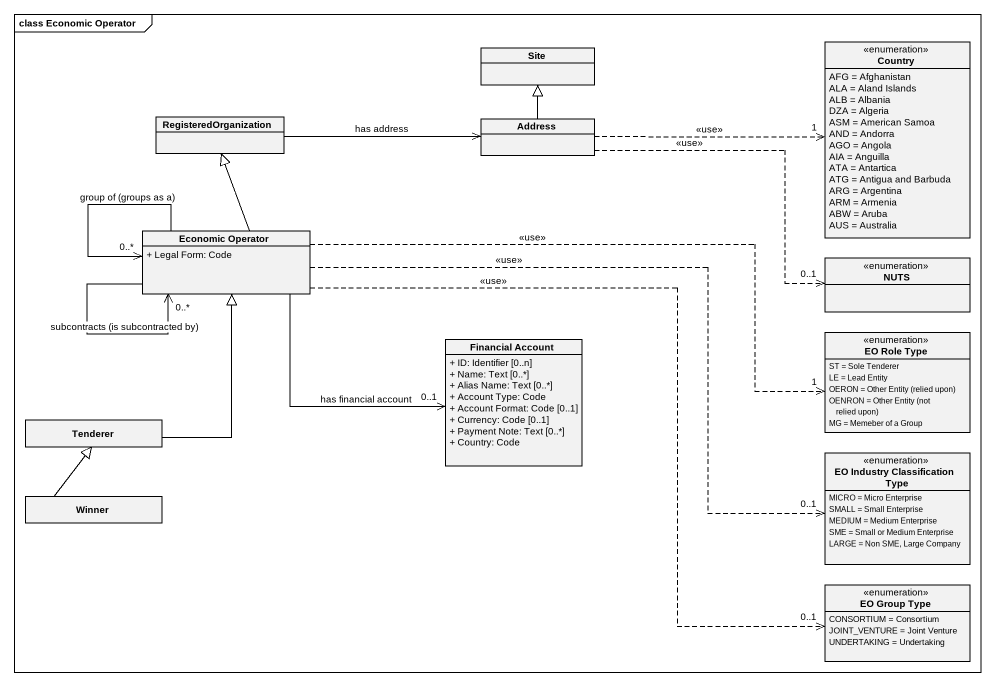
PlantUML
@startuml
mainframe class Economic Operator
hide circle
hide empty members
skinparam classAttributeIconSize 0
class Site
enum Country {
  AFG = Afghanistan
  ALA = Aland Islands
  ALB = Albania
  DZA = Algeria
  ASM = American Samoa
  AND = Andorra
  AGO = Angola
  AIA = Anguilla
  ATA = Antartica
  ATG = Antigua and Barbuda
  ARG = Argentina
  ARM = Armenia
  ABW = Aruba
  AUS = Australia
}
class RegisteredOrganization
class Address
class "Economic Operator" as Economic_Operator {
  + Legal Form: Code
}
enum NUTS
class "Financial Account" as Financial_Account {
  + ID: Identifier [0..n]
  + Name: Text [0..*]
  + Alias Name: Text [0..*]
  + Account Type: Code
  + Account Format: Code [0..1]
  + Currency: Code [0..1]
  + Payment Note: Text [0..*]
  + Country: Code
}
enum "EO Role Type" as EO_Role_Type {
  ST = Sole Tenderer
  LE = Lead Entity
  {field} OERON = Other Entity (relied upon)
  {field} OENRON = Other Entity (not relied upon)
  MG = Memeber of a Group
}
class Tenderer
enum "EO Industry Classification Type" as EO_Industry_Classification {
  MICRO = Micro Enterprise
  SMALL = Small Enterprise
  MEDIUM = Medium Enterprise
  SME = Small or Medium Enterprise
  LARGE = Non SME, Large Company
}
class Winner
enum "EO Group Type" as EO_Group_Type {
  CONSORTIUM = Consortium
  JOINT_VENTURE = Joint Venture
  UNDERTAKING = Undertaking
}
RegisteredOrganization -right-> Address : has address
Address -up-|> Site
Address .right.> "1" Country : <<use>>
Address .right.> "0..1" NUTS : <<use>>
Economic_Operator -up-|> RegisteredOrganization
Economic_Operator --> "0..*" Economic_Operator : subcontracts (is subcontracted by)
Economic_Operator --> "0..*" Economic_Operator : group of (groups as a)
Economic_Operator -right-> "0..1" Financial_Account : has financial account
Economic_Operator .right.> "1" EO_Role_Type : <<use>>
Economic_Operator .right.> "0..1" EO_Industry_Classification : <<use>>
Economic_Operator .right.> "0..1" EO_Group_Type : <<use>>
Tenderer -up-|> Economic_Operator
Winner -up-|> Tenderer
@enduml
